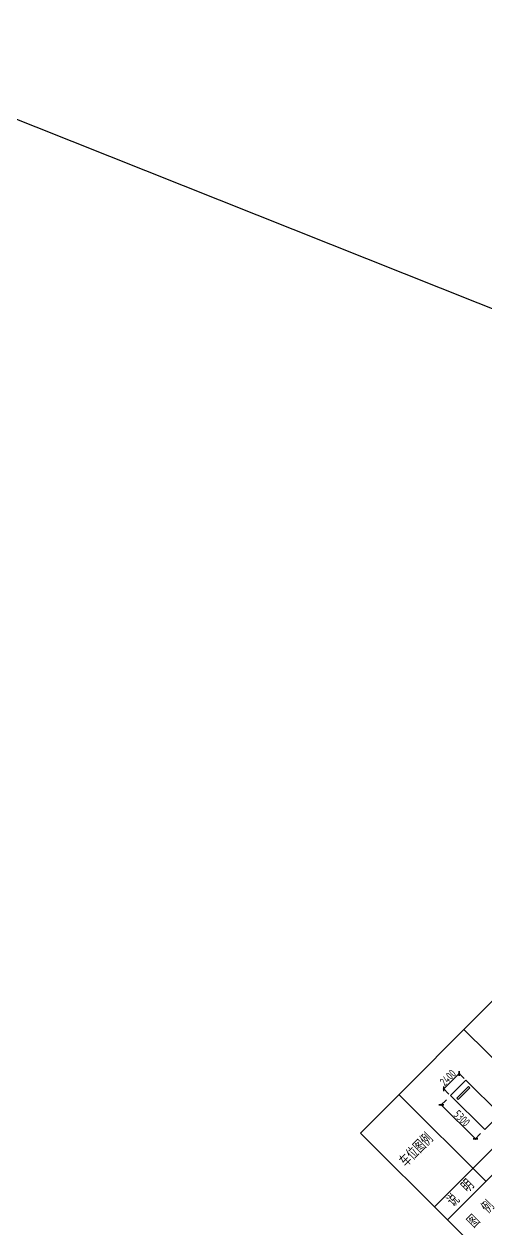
# Model space of a CAD drawing. Extents: x 517381295 to 519272522, y 3499086963 to 3500603577.
# Drawn here: x 518983830 to 519034464, y 3499592979 to 3499725442 of the extents above; entities that cross this region are included whole.
import ezdxf
from ezdxf.enums import TextEntityAlignment as Align

# ---------------------------------------------------------------- set-up
doc = ezdxf.new("R2010")
doc.units = 0
doc.header["$LTSCALE"] = 1000
doc.header["$MEASUREMENT"] = 0
doc.header["$PDMODE"] = 1
doc.layers.get('0').update_dxf_attribs({"linetype": 'CONTINUOUS'})
doc.layers.get('DEFPOINTS').update_dxf_attribs({"color": 8, "linetype": 'CONTINUOUS'})
for name, color, linetype in [('AD-DIMS-INSD', 73, 'CONTINUOUS'), ('AE-EQPM', 70, 'CONTINUOUS'), ('C-SHET-SHET', 144, 'CONTINUOUS')]:
    doc.layers.add(name, color=color, linetype=linetype)
doc.layers.add('修改圈注', color=2, linetype='CONTINUOUS', plot=False)
doc.styles.add('TH-STYLE3', font='tssdeng.shx', dxfattribs={"width": 0.7, "bigfont": 'tssdchn.shx'})
doc.dimstyles.new('TH-DIM150-FINAL', dxfattribs={"dimscale": 100, "dimtxt": 4.5, "dimasz": 2, "dimexe": 1, "dimexo": 1, "dimgap": 1, "dimtad": 1, "dimdec": 0, "dimdsep": 46, "dimtxsty": 'TH-STYLE3', "dimblk1": 'ARCHTICK', "dimblk2": 'ARCHTICK', "dimsah": 1, "dimcen": -1, "dimdle": 1, "dimclrd": 256, "dimclre": 256, "dimclrt": 256, "dimadec": 0, "dimazin": 0, "dimtfac": 1, "dimtdec": 0, "dimtix": 1, "dimtmove": 2, "dimatfit": 0, "dimldrblk": 'DOT', "dimfxl": 0, "dimtolj": 1, "dimtzin": 0, "dimlwd": -1, "dimlwe": -1, "dimarcsym": 0})

# ---------------------------------------------------------------- blocks, each defined once
blk = doc.blocks.new('_ArchTick')
at = {"color": 0, "linetype": 'ByBlock', "const_width": 0.4}
blk.add_lwpolyline([(-0.5, -0.5), (0.5, 0.5)], dxfattribs=at)
blk = doc.blocks.new('*D398')
at = {"layer": 'AD-DIMS-INSD', "transparency": 16777216}
for p, q in [((519029871, 3499608207), (519031704, 3499610050)), ((519032201, 3499609415), (519031563, 3499610050)), ((519030509, 3499607713), (519029871, 3499608348))]:
    blk.add_line(p, q, dxfattribs=at)
at = {"layer": 'DEFPOINTS', "color": 0, "transparency": 16777216}
for p in [(519031634, 3499609979), (519032375, 3499609242), (519030683, 3499607540)]:
    blk.add_point(p, dxfattribs=at)
at = {"layer": 'AD-DIMS-INSD', "transparency": 16777216, "xscale": 400, "yscale": 400, "zscale": 400}
for p, rotation in [((519031634, 3499609979), 45.15734613649171), ((519029941, 3499608278), 225.1573461364917)]:
    blk.add_blockref('_ArchTick', p, dxfattribs=dict(at, rotation=rotation))
at = {"layer": 'AD-DIMS-INSD', "transparency": 16777216, "insert": (519030398, 3499609516), "char_height": 900, "attachment_point": 5, "rotation": 45.15735, "style": 'TH-STYLE3'}
blk.add_mtext('\\A1;2400', dxfattribs=at)
blk = doc.blocks.new('_DOT')
at = {"color": 0, "linetype": 'ByBlock', "const_width": 0.5}
blk.add_lwpolyline([(-0.25, 0, 1), (0.25, 0, 1)], format="xyb", close=True, dxfattribs=at)
blk = doc.blocks.new('*D399')
at = {"layer": 'AD-DIMS-INSD', "transparency": 16777216}
for p, q in [((519030235, 3499607090), (519029600, 3499606452)), ((519029600, 3499606593), (519033500, 3499602715)), ((519033993, 3499603353), (519033358, 3499602715))]:
    blk.add_line(p, q, dxfattribs=at)
at = {"layer": 'DEFPOINTS', "color": 0, "transparency": 16777216}
for p in [(519030683, 3499607540), (519034441, 3499603803), (519033429, 3499602786)]:
    blk.add_point(p, dxfattribs=at)
at = {"layer": 'AD-DIMS-INSD', "transparency": 16777216, "xscale": 400, "yscale": 400, "zscale": 400}
for p, rotation in [((519029671, 3499606523), 135.1573582039983), ((519033429, 3499602786), 315.1573582039982)]:
    blk.add_blockref('_ArchTick', p, dxfattribs=dict(at, rotation=rotation))
at = {"layer": 'AD-DIMS-INSD', "transparency": 16777216, "insert": (519031938, 3499605044), "char_height": 900, "attachment_point": 5, "rotation": 315.15736, "style": 'TH-STYLE3'}
blk.add_mtext('\\A1;5300', dxfattribs=at)
blk = doc.blocks.new('parking lot')
at = {"layer": 'AE-EQPM'}
for p, q in [((-900, 4400), (-900, 4600)), ((-900, 4600), (900, 4600)), ((900, 4400), (-900, 4400)), ((900, 4600), (900, 4400))]:
    blk.add_line(p, q, dxfattribs=at)
blk.add_lwpolyline([(-1200, 0), (-1200, 5300), (1200, 5300), (1200, 0)], close=True, dxfattribs=at)

msp = doc.modelspace()

# ---------------------------------------------------------------- linework, layer by layer
at = {"layer": 'C-SHET-SHET'}
for p, q in [((519030355.8, 3499593871.8), (519264858, 3499829665)), ((519020783.4, 3499603391.1), (519087138.4, 3499670111.5)), ((519028937.5, 3499595281.8), (519089650.9, 3499656329.6)), ((519041725.2, 3499605303.7), (519032153.1, 3499614823.4)), ((519034576.6, 3499598134.8), (519025014, 3499607645)), ((519020783.4, 3499603391.1), (519030339.9, 3499593887.6)), ((519038011.8, 3499586257.7), (519030339.9, 3499593887.6))]:
    msp.add_line(p, q, dxfattribs=at)
at = {"layer": '修改圈注', "color": 2}
msp.add_lwpolyline([(518821867.4, 3499842553.4), (518624596.2, 3499857903.8), (519106545.5, 3499665724.5)], dxfattribs=at)

# ---------------------------------------------------------------- block references
at = {"xscale": -0.9999999999999998, "rotation": 45.15729224183848}
msp.add_blockref('parking lot', (519035287, 3499604653.8), dxfattribs=at)

# ---------------------------------------------------------------- texts
at = {"layer": 'C-SHET-SHET', "style": 'TH-STYLE3', "width": 0.7}
for s, p in [('车位图例', (519026897.7, 3499601577.7)), ('说  明', (519031762.6, 3499596835)), ('图  例', (519033988.4, 3499594526.4))]:
    msp.add_text(s, height=1350, rotation=45.157295, dxfattribs=at).set_placement(p, align=Align.MIDDLE_CENTER)

# ---------------------------------------------------------------- dimensions: what is measured, and where the dimension line sits
at = {"layer": 'AD-DIMS-INSD'}
for base, p2, angle, picture, middle in [((519031633.8, 3499609979.3), (519032375.2, 3499609242), 45.157346, '*D398', (519030397.7, 3499609516.3)), ((519033429, 3499602785.6), (519034440.8, 3499603803), 135.157358, '*D399', (519031937.8, 3499605044.2))]:
    dim = msp.add_linear_dim(base=base, p1=(519030682.8, 3499607540.3), p2=p2, angle=angle, dimstyle='TH-DIM150-FINAL', override={"dimtxt": 9, "dimasz": 4}, dxfattribs=at)
    dim.commit()
    dim.dimension.update_dxf_attribs({"geometry": picture, "text_midpoint": middle})

doc.saveas('drawing.dxf')
